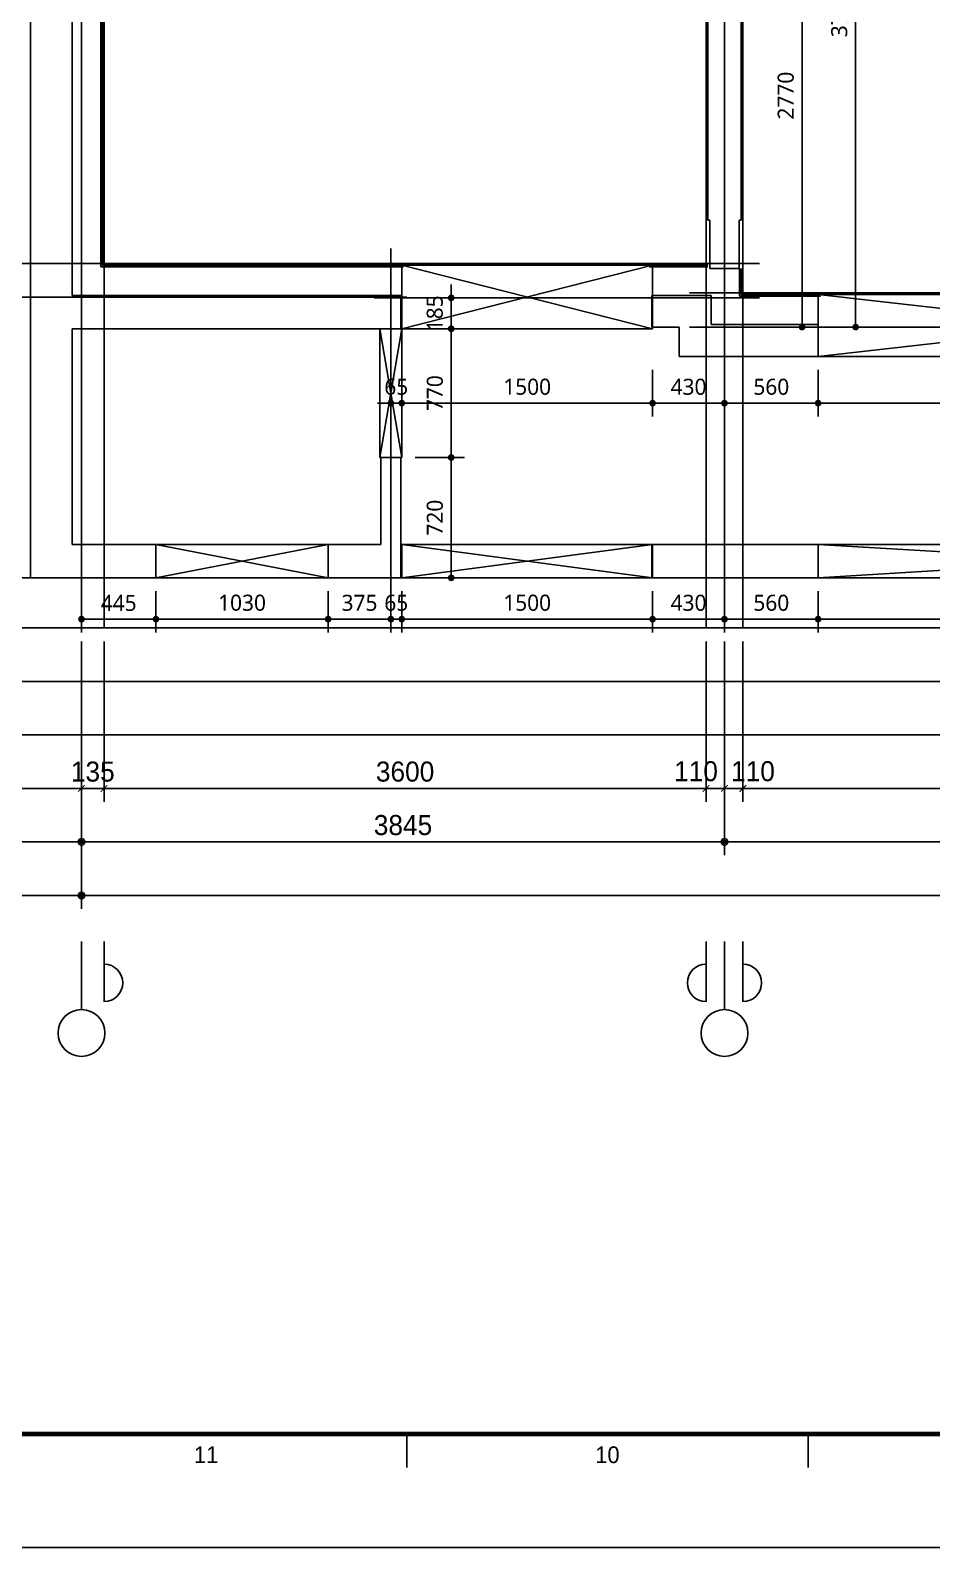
# Model space of a CAD drawing. Header units: millimetres. Extents: x 0 to 92204, y -190080 to 23760.
# Drawn here: x 7389 to 12779, y 0 to 9078 of the extents above; entities that cross this region are included whole.
import ezdxf
from ezdxf.enums import TextEntityAlignment as Align

# ---------------------------------------------------------------- set-up
doc = ezdxf.new("R2010")
doc.units = ezdxf.units.MM
doc.header["$LTSCALE"] = 100
doc.linetypes.add('AUDIT_D_220706163347-0', pattern=[0])
doc.linetypes.add('CEN', pattern=[62, 60, -1, 0, -1])
doc.layers.get('defpoints').update_dxf_attribs({"color": 139})
for name, color, linetype in [('A-치수', 7, 'AUDIT_D_220706163347-0'), ('AA-BORD-FORM', 7, 'Continuous'), ('AA-BORD-TEXT', 3, 'Continuous'), ('AA-XXXX-DIMS', 7, 'Continuous'), ('CEN_CON', 1, 'CEN'), ('CEN_WALL', 12, 'CEN'), ('CONC', 2, 'Continuous'), ('DIM', 7, 'AUDIT_D_220706163347-0'), ('ELE3_CON', 7, 'Continuous'), ('MC', 135, 'Continuous'), ('WAL', 3, 'Continuous'), ('WAL_DRY', 7, 'Continuous'), ('창호-open', 4, 'Continuous')]:
    doc.layers.add(name, color=color, linetype=linetype)
doc.styles.add('HAUD01', font='Dotum.ttf')
doc.styles.add('맑은 고딕', font='malgun.ttf')
doc.styles.add('맑은고딕', font='malgun.ttf', dxfattribs={"width": 0.9})
doc.dimstyles.new('DIM_40', dxfattribs={"dimscale": 40, "dimtxt": 3, "dimasz": 1, "dimexe": 2, "dimexo": 2, "dimgap": 1, "dimtad": 1, "dimdec": 0, "dimzin": 0, "dimdsep": 46, "dimtxsty": '맑은고딕', "dimblk1": 'DIMDOT', "dimblk2": 'DIMDOT', "dimsah": 1, "dimcen": 0.09, "dimdle": 2, "dimclrd": 7, "dimclre": 7, "dimclrt": 3, "dimadec": 0, "dimazin": 0, "dimtfac": 1, "dimtdec": 0, "dimtix": 1, "dimtmove": 2, "dimatfit": 3, "dimldrblk": 'DIMDOT', "dimfxl": 2, "dimtolj": 1, "dimtzin": 0, "dimarcsym": 0})
doc.dimstyles.new('MCDIM_40', dxfattribs={"dimscale": 40, "dimtxt": 3, "dimasz": 1, "dimexe": 2, "dimexo": 2, "dimgap": 1, "dimtad": 1, "dimdec": 0, "dimzin": 0, "dimdsep": 46, "dimtxsty": '맑은고딕', "dimblk1": 'ARCHTICK', "dimblk2": 'ARCHTICK', "dimsah": 1, "dimcen": 0.09, "dimdle": 2, "dimclrd": 7, "dimclre": 7, "dimclrt": 3, "dimadec": 0, "dimazin": 0, "dimtfac": 1, "dimtdec": 0, "dimtix": 1, "dimtmove": 2, "dimatfit": 3, "dimldrblk": 'ARCHTICK', "dimfxl": 1, "dimtolj": 1, "dimtzin": 0, "dimarcsym": 0})
doc.dimstyles.new('NDIM40-in', dxfattribs={"dimscale": 40, "dimtxt": 2.4, "dimasz": 1, "dimexe": 2, "dimexo": 2, "dimgap": 1.2, "dimtad": 1, "dimdec": 0, "dimrnd": 0.25, "dimzin": 0, "dimdsep": 46, "dimtxsty": '맑은 고딕', "dimblk": 'DOT', "dimcen": 5, "dimclrd": 256, "dimclre": 256, "dimclrt": 3, "dimadec": 0, "dimazin": 0, "dimtfac": 1, "dimtdec": 0, "dimtix": 1, "dimtmove": 2, "dimatfit": 1, "dimldrblk": 'DIMDOT', "dimfxl": 0, "dimtolj": 1, "dimtzin": 0, "dimarcsym": 0})

# ---------------------------------------------------------------- blocks, each defined once
blk = doc.blocks.new('U-76A(기본)', base_point=(206307.1, 38575.4))
at = {"layer": 'CEN_CON'}
for p, q in [((216492.1, 38275.4), (216492.1, 48910.4)), ((220337.1, 38275.4), (220337.1, 48910.4)), ((218392.1, 40255.4), (220942.1, 40255.4)), ((206307.1, 38575.4), (220942.1, 38575.4))]:
    blk.add_line(p, q, dxfattribs=at)
at = {"layer": 'CEN_WALL'}
for p, q in [((218487.1, 40545.4), (218487.1, 38275.4)), ((216282.1, 40250.4), (218587.1, 40250.4)), ((206307.1, 40075.4), (216702.1, 40075.4))]:
    blk.add_line(p, q, dxfattribs=at)
at = {"layer": 'CONC'}
for p, q in [((220642.1, 38575.4), (220642.1, 48020.4)), ((220392.1, 40265.4), (220392.1, 47820.4)), ((216392.1, 40715.4), (216392.1, 42815.4)), ((216592.1, 40715.4), (216592.1, 42815.4)), ((216392.1, 40715.4), (216405.1, 40715.4)), ((216405.1, 40715.4), (216405.1, 40425.4)), ((216579.1, 40715.4), (216579.1, 40425.4)), ((216579.1, 40715.4), (216592.1, 40715.4)), ((216405.1, 40425.4), (216579.1, 40425.4)), ((218427.1, 40265.4), (220392.1, 40265.4)), ((218427.1, 40265.4), (218427.1, 40065.4)), ((218427.1, 40065.4), (220392.1, 40065.4)), ((220392.1, 38775.4), (220392.1, 40065.4)), ((218427.1, 39295.4), (218427.1, 38775.4)), ((218547.1, 39295.4), (218427.1, 39295.4)), ((218547.1, 39295.4), (218547.1, 38775.4)), ((215932.1, 38775.4), (216927.1, 38775.4)), ((215932.1, 38775.4), (215932.1, 38575.4)), ((216927.1, 38575.4), (216927.1, 38775.4)), ((218427.1, 38775.4), (218427.1, 38575.4)), ((218547.1, 38775.4), (218862.1, 38775.4)), ((218862.1, 38775.4), (218862.1, 38575.4)), ((219892.1, 38775.4), (220392.1, 38775.4)), ((219892.1, 38775.4), (219892.1, 38575.4)), ((215932.1, 38575.4), (216927.1, 38575.4)), ((218427.1, 38575.4), (218862.1, 38575.4)), ((219892.1, 38575.4), (220642.1, 38575.4))]:
    blk.add_line(p, q, dxfattribs=at)
at = {"layer": 'ELE3_CON'}
for p, q in [((215932.1, 38775.4), (212632.1, 38775.4)), ((218427.1, 38775.4), (216927.1, 38775.4)), ((218862.1, 38775.4), (219892.1, 38775.4)), ((218862.1, 38575.4), (219892.1, 38575.4))]:
    blk.add_line(p, q, dxfattribs=at)
at = {"layer": 'MC'}
for p, q in [((216382.1, 38275.4), (216382.1, 48910.4)), ((220202.1, 38275.4), (220202.1, 48910.4)), ((216602.1, 38275.4), (216602.1, 44005.4)), ((216282.1, 40455.4), (220942.1, 40455.4)), ((206307.1, 40280.4), (216702.1, 40280.4))]:
    blk.add_line(p, q, dxfattribs=at)
at = {"layer": 'WAL'}
for p, q in [((216572.1, 40265.4), (216927.1, 40265.4)), ((216572.1, 40090.4), (216572.1, 40265.4)), ((216927.1, 40075.4), (216927.1, 40265.4)), ((215932.1, 40090.4), (216572.1, 40090.4)), ((215932.1, 40090.4), (215932.1, 39900.4)), ((216762.1, 40075.4), (216927.1, 40075.4)), ((216762.1, 39900.4), (216762.1, 40075.4)), ((215932.1, 39900.4), (216762.1, 39900.4))]:
    blk.add_line(p, q, dxfattribs=at)
at = {"layer": 'WAL_DRY'}
for p, q in [((220212.1, 40445.4), (220212.1, 46225.4)), ((220222.1, 40435.4), (220222.1, 46235.4)), ((216392.1, 40270.4), (216392.1, 40425.4)), ((216402.1, 40260.4), (216402.1, 40425.4)), ((216592.1, 40445.4), (216942.1, 40445.4)), ((216592.1, 40435.4), (216942.1, 40435.4)), ((218412.1, 40445.4), (220212.1, 40445.4)), ((218412.1, 40435.4), (220222.1, 40435.4)), ((215917.1, 40270.4), (216392.1, 40270.4)), ((215917.1, 40260.4), (216402.1, 40260.4))]:
    blk.add_line(p, q, dxfattribs=at)
blk = doc.blocks.new('DIMDOT')
at = {"layer": 'AA-XXXX-DIMS'}
for p, q in [((-1.5, 0), (1.5, 0)), ((0, -1.5), (0, 1.5))]:
    blk.add_line(p, q, dxfattribs=at)
for radius in [0.5, 0.25]:
    blk.add_circle((0, 0), radius, dxfattribs=at)
blk = doc.blocks.new('*D2886')
at = {"layer": 'defpoints', "color": 0, "transparency": 16777216}
for p in [(7695, -18257.9), (21725, -18257.9), (21725, -19857.9)]:
    blk.add_point(p, dxfattribs=at)
at = {"layer": 'DIM', "color": 7, "lineweight": -2, "transparency": 16777216}
for p, q in [((7695, -18337.9), (7695, -19937.9)), ((21725, -18337.9), (21725, -19937.9)), ((7735, -19857.9), (21685, -19857.9))]:
    blk.add_line(p, q, dxfattribs=at)
at = {"layer": 'DIM', "color": 7, "lineweight": -2, "transparency": 16777216, "xscale": 40, "yscale": 40, "zscale": 40, "rotation": 180}
blk.add_blockref('DIMDOT', (7695, -19857.9), dxfattribs=at)
at = {"layer": 'DIM', "color": 7, "lineweight": -2, "transparency": 16777216, "xscale": 40, "yscale": 40, "zscale": 40}
blk.add_blockref('DIMDOT', (21725, -19857.9), dxfattribs=at)
at = {"layer": 'DIM', "color": 3, "transparency": 16777216, "insert": (14710, -19757.8), "char_height": 120, "attachment_point": 5, "style": 'HAUD01'}
blk.add_mtext('\\A1;14030', dxfattribs=at)
blk = doc.blocks.new('*D2887')
at = {"layer": 'defpoints', "color": 0, "transparency": 16777216}
for p in [(7695, -18257.9), (11540, -18257.9), (11540, -19537.9)]:
    blk.add_point(p, dxfattribs=at)
at = {"layer": 'DIM', "color": 7, "lineweight": -2, "transparency": 16777216}
for p, q in [((7695, -18337.9), (7695, -19617.9)), ((11540, -18337.9), (11540, -19617.9)), ((7735, -19537.9), (11500, -19537.9))]:
    blk.add_line(p, q, dxfattribs=at)
at = {"layer": 'DIM', "color": 7, "lineweight": -2, "transparency": 16777216, "xscale": 40, "yscale": 40, "zscale": 40, "rotation": 180}
blk.add_blockref('DIMDOT', (7695, -19537.9), dxfattribs=at)
at = {"layer": 'DIM', "color": 7, "lineweight": -2, "transparency": 16777216, "xscale": 40, "yscale": 40, "zscale": 40}
blk.add_blockref('DIMDOT', (11540, -19537.9), dxfattribs=at)
at = {"layer": 'DIM', "color": 3, "transparency": 16777216, "insert": (9617.5, -19437.8), "char_height": 120, "attachment_point": 5, "style": 'HAUD01'}
blk.add_mtext('\\A1;3845', dxfattribs=at)
blk = doc.blocks.new('*D2888')
at = {"layer": 'defpoints', "color": 0, "transparency": 16777216}
for p in [(11540, -18257.9), (15960, -18257.9), (15960, -19537.9)]:
    blk.add_point(p, dxfattribs=at)
at = {"layer": 'DIM', "color": 7, "lineweight": -2, "transparency": 16777216}
for p, q in [((11540, -18337.9), (11540, -19617.9)), ((15960, -18337.9), (15960, -19617.9)), ((11580, -19537.9), (15920, -19537.9))]:
    blk.add_line(p, q, dxfattribs=at)
at = {"layer": 'DIM', "color": 7, "lineweight": -2, "transparency": 16777216, "xscale": 40, "yscale": 40, "zscale": 40, "rotation": 180}
blk.add_blockref('DIMDOT', (11540, -19537.9), dxfattribs=at)
at = {"layer": 'DIM', "color": 7, "lineweight": -2, "transparency": 16777216, "xscale": 40, "yscale": 40, "zscale": 40}
blk.add_blockref('DIMDOT', (15960, -19537.9), dxfattribs=at)
at = {"layer": 'DIM', "color": 3, "transparency": 16777216, "insert": (13750, -19437.8), "char_height": 120, "attachment_point": 5, "style": 'HAUD01'}
blk.add_mtext('\\A1;4420', dxfattribs=at)
blk = doc.blocks.new('_ArchTick')
at = {"color": 0, "linetype": 'ByBlock', "const_width": 0.15}
blk.add_lwpolyline([(-0.5, -0.5), (0.5, 0.5)], dxfattribs=at)
blk = doc.blocks.new('*D2891')
at = {"layer": 'defpoints', "color": 0, "transparency": 16777216}
for p in [(7695, -18257.9), (7830, -18257.9), (7830, -19217.9)]:
    blk.add_point(p, dxfattribs=at)
at = {"layer": 'DIM', "color": 7, "lineweight": -2, "transparency": 16777216}
for p, q in [((7695, -18337.9), (7695, -19297.9)), ((7830, -18337.9), (7830, -19297.9)), ((7695, -19217.9), (7655, -19217.9)), ((7695, -19217.9), (7830, -19217.9)), ((7830, -19217.9), (7870, -19217.9))]:
    blk.add_line(p, q, dxfattribs=at)
at = {"layer": 'DIM', "color": 7, "lineweight": -2, "transparency": 16777216, "xscale": 40, "yscale": 40, "zscale": 40}
blk.add_blockref('_ArchTick', (7695, -19217.9), dxfattribs=at)
at = {"layer": 'DIM', "color": 7, "lineweight": -2, "transparency": 16777216, "xscale": 40, "yscale": 40, "zscale": 40, "rotation": 180}
blk.add_blockref('_ArchTick', (7830, -19217.9), dxfattribs=at)
at = {"layer": 'DIM', "color": 3, "transparency": 16777216, "insert": (7762.5, -19117.8), "char_height": 120, "attachment_point": 5, "style": 'HAUD01'}
blk.add_mtext('\\A1;135', dxfattribs=at)
blk = doc.blocks.new('*D2892')
at = {"layer": 'defpoints', "color": 0, "transparency": 16777216}
for p in [(7830, -18257.9), (11430, -18257.9), (11430, -19217.9)]:
    blk.add_point(p, dxfattribs=at)
at = {"layer": 'DIM', "color": 7, "lineweight": -2, "transparency": 16777216}
for p, q in [((7830, -18337.9), (7830, -19297.9)), ((11430, -18337.9), (11430, -19297.9)), ((7750, -19217.9), (11510, -19217.9))]:
    blk.add_line(p, q, dxfattribs=at)
at = {"layer": 'DIM', "color": 7, "lineweight": -2, "transparency": 16777216, "xscale": 40, "yscale": 40, "zscale": 40, "rotation": 180}
blk.add_blockref('_ArchTick', (7830, -19217.9), dxfattribs=at)
at = {"layer": 'DIM', "color": 7, "lineweight": -2, "transparency": 16777216, "xscale": 40, "yscale": 40, "zscale": 40}
blk.add_blockref('_ArchTick', (11430, -19217.9), dxfattribs=at)
at = {"layer": 'DIM', "color": 3, "transparency": 16777216, "insert": (9630, -19117.8), "char_height": 120, "attachment_point": 5, "style": 'HAUD01'}
blk.add_mtext('\\A1;3600', dxfattribs=at)
blk = doc.blocks.new('*D2893')
at = {"layer": 'defpoints', "color": 0, "transparency": 16777216}
for p in [(11430, -18257.9), (11540, -18257.9), (11540, -19217.9)]:
    blk.add_point(p, dxfattribs=at)
at = {"layer": 'DIM', "color": 7, "lineweight": -2, "transparency": 16777216}
for p, q in [((11430, -18337.9), (11430, -19297.9)), ((11540, -18337.9), (11540, -19297.9)), ((11350, -19217.9), (11620, -19217.9))]:
    blk.add_line(p, q, dxfattribs=at)
at = {"layer": 'DIM', "color": 7, "lineweight": -2, "transparency": 16777216, "xscale": 40, "yscale": 40, "zscale": 40, "rotation": 180}
blk.add_blockref('_ArchTick', (11430, -19217.9), dxfattribs=at)
at = {"layer": 'DIM', "color": 7, "lineweight": -2, "transparency": 16777216, "xscale": 40, "yscale": 40, "zscale": 40}
blk.add_blockref('_ArchTick', (11540, -19217.9), dxfattribs=at)
at = {"layer": 'DIM', "color": 3, "transparency": 16777216, "insert": (11369.7, -19115.6), "char_height": 120, "attachment_point": 5, "style": 'HAUD01'}
blk.add_mtext('\\A1;110', dxfattribs=at)
blk = doc.blocks.new('*D2894')
at = {"layer": 'defpoints', "color": 0, "transparency": 16777216}
for p in [(11540, -18257.9), (11650, -18257.9), (11650, -19217.9)]:
    blk.add_point(p, dxfattribs=at)
at = {"layer": 'DIM', "color": 7, "lineweight": -2, "transparency": 16777216}
for p, q in [((11540, -18337.9), (11540, -19297.9)), ((11650, -18337.9), (11650, -19297.9)), ((11460, -19217.9), (11730, -19217.9))]:
    blk.add_line(p, q, dxfattribs=at)
at = {"layer": 'DIM', "color": 7, "lineweight": -2, "transparency": 16777216, "xscale": 40, "yscale": 40, "zscale": 40, "rotation": 180}
blk.add_blockref('_ArchTick', (11540, -19217.9), dxfattribs=at)
at = {"layer": 'DIM', "color": 7, "lineweight": -2, "transparency": 16777216, "xscale": 40, "yscale": 40, "zscale": 40}
blk.add_blockref('_ArchTick', (11650, -19217.9), dxfattribs=at)
at = {"layer": 'DIM', "color": 3, "transparency": 16777216, "insert": (11710.4, -19115.6), "char_height": 120, "attachment_point": 5, "style": 'HAUD01'}
blk.add_mtext('\\A1;110', dxfattribs=at)
blk = doc.blocks.new('*D2895')
at = {"layer": 'defpoints', "color": 0, "transparency": 16777216}
for p in [(11650, -18257.9), (15850, -18257.9), (15850, -19217.9)]:
    blk.add_point(p, dxfattribs=at)
at = {"layer": 'DIM', "color": 7, "lineweight": -2, "transparency": 16777216}
for p, q in [((11650, -18337.9), (11650, -19297.9)), ((15850, -18337.9), (15850, -19297.9)), ((11570, -19217.9), (15930, -19217.9))]:
    blk.add_line(p, q, dxfattribs=at)
at = {"layer": 'DIM', "color": 7, "lineweight": -2, "transparency": 16777216, "xscale": 40, "yscale": 40, "zscale": 40, "rotation": 180}
blk.add_blockref('_ArchTick', (11650, -19217.9), dxfattribs=at)
at = {"layer": 'DIM', "color": 7, "lineweight": -2, "transparency": 16777216, "xscale": 40, "yscale": 40, "zscale": 40}
blk.add_blockref('_ArchTick', (15850, -19217.9), dxfattribs=at)
at = {"layer": 'DIM', "color": 3, "transparency": 16777216, "insert": (13750, -19117.8), "char_height": 120, "attachment_point": 5, "style": 'HAUD01'}
blk.add_mtext('\\A1;4200', dxfattribs=at)
blk = doc.blocks.new('중심')
at = {"layer": 'DIM'}
blk.add_line((-350, 0), (0, 0), dxfattribs=at)
blk.add_circle((-470, 0), 120, dxfattribs=at)
blk = doc.blocks.new('XR-FORM 청주월명')
at = {"layer": 'AA-BORD-FORM', "color": 2}
for p, q in [((241, 17), (241, 12)), ((301, 17), (301, 12))]:
    blk.add_line(p, q, dxfattribs=at)
at = {"layer": 'AA-BORD-FORM', "color": 1}
blk.add_lwpolyline([(0, 0), (841, 0), (841, 594), (0, 594)], close=True, dxfattribs=at)
at = {"layer": 'AA-BORD-FORM', "color": 2, "const_width": 0.682}
blk.add_lwpolyline([(21, 17), (21, 577), (821, 577), (821, 17)], close=True, dxfattribs=at)
at = {"layer": 'AA-BORD-TEXT', "color": 7, "style": 'HAUD01'}
for s, p in [('11', (211, 13.9)), ('10', (271, 13.9))]:
    blk.add_text(s, height=2.5, dxfattribs=at).set_placement(p, align=Align.MIDDLE_CENTER)
blk = doc.blocks.new('_Dot')
at = {"color": 0, "linetype": 'ByBlock', "lineweight": -2}
blk.add_line((-0.5, 0), (-1, 0), dxfattribs=at)
at = {"color": 0, "linetype": 'ByBlock', "const_width": 0.5}
blk.add_lwpolyline([(-0.25, 0, 1), (0.25, 0, 1)], format="xyb", close=True, dxfattribs=at)
blk = doc.blocks.new('*D60')
at = {"layer": 'defpoints', "color": 0, "transparency": 16777216}
for p in [(11650, 10072.1), (12004.2, 10072.1), (11650, 7302.1)]:
    blk.add_point(p, dxfattribs=at)
at = {"layer": 'DIM', "lineweight": -2, "transparency": 16777216}
for p, q in [((11730, 10072.1), (12084.2, 10072.1)), ((12004.2, 7342.1), (12004.2, 10032.1)), ((11730, 7302.1), (12084.2, 7302.1))]:
    blk.add_line(p, q, dxfattribs=at)
at = {"layer": 'DIM', "lineweight": -2, "transparency": 16777216, "xscale": 40, "yscale": 40, "zscale": 40}
for p, rotation in [((12004.2, 10072.1), 90), ((12004.2, 7302.1), 270)]:
    blk.add_blockref('_Dot', p, dxfattribs=dict(at, rotation=rotation))
at = {"layer": 'DIM', "color": 3, "transparency": 16777216, "insert": (11906.6, 8687.1), "char_height": 96, "attachment_point": 5, "rotation": 90, "style": '맑은 고딕'}
blk.add_mtext('\\A1;2770', dxfattribs=at)
blk = doc.blocks.new('*D66')
at = {"layer": 'defpoints', "color": 0, "transparency": 16777216}
for p in [(11650, 11057.1), (12324.2, 11057.1), (11650, 7302.1)]:
    blk.add_point(p, dxfattribs=at)
at = {"layer": 'DIM', "lineweight": -2, "transparency": 16777216}
for p, q in [((11730, 11057.1), (12404.2, 11057.1)), ((12324.2, 7342.1), (12324.2, 11017.1)), ((11730, 7302.1), (12404.2, 7302.1))]:
    blk.add_line(p, q, dxfattribs=at)
at = {"layer": 'DIM', "lineweight": -2, "transparency": 16777216, "xscale": 40, "yscale": 40, "zscale": 40}
for p, rotation in [((12324.2, 11057.1), 90), ((12324.2, 7302.1), 270)]:
    blk.add_blockref('_Dot', p, dxfattribs=dict(at, rotation=rotation))
at = {"layer": 'DIM', "color": 3, "transparency": 16777216, "insert": (12226.6, 9179.6), "char_height": 96, "attachment_point": 5, "rotation": 90, "style": '맑은 고딕'}
blk.add_mtext('\\A1;3755', dxfattribs=at)
blk = doc.blocks.new('*D67')
at = {"layer": 'defpoints', "color": 0, "transparency": 16777216}
for p in [(7695, 5802.1), (8140, 5802.1), (8140, 5554.8)]:
    blk.add_point(p, dxfattribs=at)
at = {"layer": 'DIM', "lineweight": -2, "transparency": 16777216}
for p, q in [((7695, 5722.1), (7695, 5474.8)), ((8140, 5722.1), (8140, 5474.8)), ((7735, 5554.8), (8100, 5554.8))]:
    blk.add_line(p, q, dxfattribs=at)
at = {"layer": 'DIM', "lineweight": -2, "transparency": 16777216, "xscale": 40, "yscale": 40, "zscale": 40}
for p, rotation in [((7695, 5554.8), 179.9999999999417), ((8140, 5554.8), 359.9999999999417)]:
    blk.add_blockref('_Dot', p, dxfattribs=dict(at, rotation=rotation))
at = {"layer": 'DIM', "color": 3, "transparency": 16777216, "insert": (7917.5, 5651.6), "char_height": 96, "attachment_point": 5, "style": '맑은 고딕'}
blk.add_mtext('\\A1;445', dxfattribs=at)
blk = doc.blocks.new('*D68')
at = {"layer": 'defpoints', "color": 0, "transparency": 16777216}
for p in [(8140, 5802.1), (9170, 5802.1), (9170, 5554.8)]:
    blk.add_point(p, dxfattribs=at)
at = {"layer": 'DIM', "lineweight": -2, "transparency": 16777216}
for p, q in [((8140, 5722.1), (8140, 5474.8)), ((9170, 5722.1), (9170, 5474.8)), ((8180, 5554.8), (9130, 5554.8))]:
    blk.add_line(p, q, dxfattribs=at)
at = {"layer": 'DIM', "lineweight": -2, "transparency": 16777216, "xscale": 40, "yscale": 40, "zscale": 40}
for p, rotation in [((8140, 5554.8), 179.9999999999417), ((9170, 5554.8), 359.9999999999417)]:
    blk.add_blockref('_Dot', p, dxfattribs=dict(at, rotation=rotation))
at = {"layer": 'DIM', "color": 3, "transparency": 16777216, "insert": (8655, 5652.7), "char_height": 96, "attachment_point": 5, "style": '맑은 고딕'}
blk.add_mtext('\\A1;1030', dxfattribs=at)
blk = doc.blocks.new('*D69')
at = {"layer": 'defpoints', "color": 0, "transparency": 16777216}
for p in [(9170, 5802.1), (9545, 5802.1), (9545, 5554.8)]:
    blk.add_point(p, dxfattribs=at)
at = {"layer": 'DIM', "lineweight": -2, "transparency": 16777216}
for p, q in [((9170, 5722.1), (9170, 5474.8)), ((9545, 5722.1), (9545, 5474.8)), ((9210, 5554.8), (9505, 5554.8))]:
    blk.add_line(p, q, dxfattribs=at)
at = {"layer": 'DIM', "lineweight": -2, "transparency": 16777216, "xscale": 40, "yscale": 40, "zscale": 40}
for p, rotation in [((9170, 5554.8), 179.9999999999417), ((9545, 5554.8), 359.9999999999417)]:
    blk.add_blockref('_Dot', p, dxfattribs=dict(at, rotation=rotation))
at = {"layer": 'DIM', "color": 3, "transparency": 16777216, "insert": (9357.5, 5652.4), "char_height": 96, "attachment_point": 5, "style": '맑은 고딕'}
blk.add_mtext('\\A1;375', dxfattribs=at)
blk = doc.blocks.new('*D70')
at = {"layer": 'defpoints', "color": 0, "transparency": 16777216}
for p in [(9545, 5802.1), (9610, 5802.1), (9610, 5554.8)]:
    blk.add_point(p, dxfattribs=at)
at = {"layer": 'DIM', "lineweight": -2, "transparency": 16777216}
for p, q in [((9545, 5722.1), (9545, 5474.8)), ((9610, 5722.1), (9610, 5474.8)), ((9505, 5554.8), (9465, 5554.8)), ((9545, 5554.8), (9610, 5554.8)), ((9650, 5554.8), (9690, 5554.8))]:
    blk.add_line(p, q, dxfattribs=at)
at = {"layer": 'DIM', "lineweight": -2, "transparency": 16777216, "xscale": 40, "yscale": 40, "zscale": 40}
for p, rotation in [((9545, 5554.8), 359.9999999999417), ((9610, 5554.8), 179.9999999999417)]:
    blk.add_blockref('_Dot', p, dxfattribs=dict(at, rotation=rotation))
at = {"layer": 'DIM', "color": 3, "transparency": 16777216, "insert": (9577.5, 5652.4), "char_height": 96, "attachment_point": 5, "style": '맑은 고딕'}
blk.add_mtext('\\A1;65', dxfattribs=at)
blk = doc.blocks.new('*D71')
at = {"layer": 'defpoints', "color": 0, "transparency": 16777216}
for p in [(9610, 5802.1), (11110, 5802.1), (11110, 5554.8)]:
    blk.add_point(p, dxfattribs=at)
at = {"layer": 'DIM', "lineweight": -2, "transparency": 16777216}
for p, q in [((9610, 5722.1), (9610, 5474.8)), ((11110, 5722.1), (11110, 5474.8)), ((9650, 5554.8), (11070, 5554.8))]:
    blk.add_line(p, q, dxfattribs=at)
at = {"layer": 'DIM', "lineweight": -2, "transparency": 16777216, "xscale": 40, "yscale": 40, "zscale": 40}
for p, rotation in [((9610, 5554.8), 179.9999999999417), ((11110, 5554.8), 359.9999999999417)]:
    blk.add_blockref('_Dot', p, dxfattribs=dict(at, rotation=rotation))
at = {"layer": 'DIM', "color": 3, "transparency": 16777216, "insert": (10360, 5652.7), "char_height": 96, "attachment_point": 5, "style": '맑은 고딕'}
blk.add_mtext('\\A1;1500', dxfattribs=at)
blk = doc.blocks.new('*D72')
at = {"layer": 'defpoints', "color": 0, "transparency": 16777216}
for p in [(11110, 5802.1), (11540, 5802.1), (11540, 5554.8)]:
    blk.add_point(p, dxfattribs=at)
at = {"layer": 'DIM', "lineweight": -2, "transparency": 16777216}
for p, q in [((11110, 5722.1), (11110, 5474.8)), ((11540, 5722.1), (11540, 5474.8)), ((11150, 5554.8), (11500, 5554.8))]:
    blk.add_line(p, q, dxfattribs=at)
at = {"layer": 'DIM', "lineweight": -2, "transparency": 16777216, "xscale": 40, "yscale": 40, "zscale": 40}
for p, rotation in [((11110, 5554.8), 179.9999999999417), ((11540, 5554.8), 359.9999999999417)]:
    blk.add_blockref('_Dot', p, dxfattribs=dict(at, rotation=rotation))
at = {"layer": 'DIM', "color": 3, "transparency": 16777216, "insert": (11325, 5652.4), "char_height": 96, "attachment_point": 5, "style": '맑은 고딕'}
blk.add_mtext('\\A1;430', dxfattribs=at)
blk = doc.blocks.new('*D73')
at = {"layer": 'defpoints', "color": 0, "transparency": 16777216}
for p in [(11540, 5802.1), (12100, 5802.1), (12100, 5554.8)]:
    blk.add_point(p, dxfattribs=at)
at = {"layer": 'DIM', "lineweight": -2, "transparency": 16777216}
for p, q in [((11540, 5722.1), (11540, 5474.8)), ((12100, 5722.1), (12100, 5474.8)), ((11580, 5554.8), (12060, 5554.8))]:
    blk.add_line(p, q, dxfattribs=at)
at = {"layer": 'DIM', "lineweight": -2, "transparency": 16777216, "xscale": 40, "yscale": 40, "zscale": 40}
for p, rotation in [((11540, 5554.8), 179.9999999999417), ((12100, 5554.8), 359.9999999999417)]:
    blk.add_blockref('_Dot', p, dxfattribs=dict(at, rotation=rotation))
at = {"layer": 'DIM', "color": 3, "transparency": 16777216, "insert": (11820, 5652.4), "char_height": 96, "attachment_point": 5, "style": '맑은 고딕'}
blk.add_mtext('\\A1;560', dxfattribs=at)
blk = doc.blocks.new('*D74')
at = {"layer": 'defpoints', "color": 0, "transparency": 16777216}
for p in [(12100, 5802.1), (15400, 5802.1), (15400, 5554.8)]:
    blk.add_point(p, dxfattribs=at)
at = {"layer": 'DIM', "lineweight": -2, "transparency": 16777216}
for p, q in [((12100, 5722.1), (12100, 5474.8)), ((15400, 5722.1), (15400, 5474.8)), ((12140, 5554.8), (15360, 5554.8))]:
    blk.add_line(p, q, dxfattribs=at)
at = {"layer": 'DIM', "lineweight": -2, "transparency": 16777216, "xscale": 40, "yscale": 40, "zscale": 40}
for p, rotation in [((12100, 5554.8), 179.9999999999417), ((15400, 5554.8), 359.9999999999417)]:
    blk.add_blockref('_Dot', p, dxfattribs=dict(at, rotation=rotation))
at = {"layer": 'DIM', "color": 3, "transparency": 16777216, "insert": (13750, 5652.4), "char_height": 96, "attachment_point": 5, "style": '맑은 고딕'}
blk.add_mtext('\\A1;3300', dxfattribs=at)
blk = doc.blocks.new('*D88')
at = {"layer": 'defpoints', "color": 0, "transparency": 16777216}
for p in [(12100, 7127.1), (15400, 7127.1), (12100, 6847.1)]:
    blk.add_point(p, dxfattribs=at)
at = {"layer": 'DIM', "lineweight": -2, "transparency": 16777216}
for p, q in [((12100, 7047.1), (12100, 6767.1)), ((15400, 7047.1), (15400, 6767.1)), ((15360, 6847.1), (12140, 6847.1))]:
    blk.add_line(p, q, dxfattribs=at)
at = {"layer": 'DIM', "lineweight": -2, "transparency": 16777216, "xscale": 40, "yscale": 40, "zscale": 40}
for p, rotation in [((12100, 6847.1), 180.0000022961101), ((15400, 6847.1), 2.296110181987387e-06)]:
    blk.add_blockref('_Dot', p, dxfattribs=dict(at, rotation=rotation))
at = {"layer": 'DIM', "color": 3, "transparency": 16777216, "insert": (13750, 6944.7), "char_height": 96, "attachment_point": 5, "rotation": 0, "style": '맑은 고딕'}
blk.add_mtext('\\A1;3300', dxfattribs=at)
blk = doc.blocks.new('*D89')
at = {"layer": 'defpoints', "color": 0, "transparency": 16777216}
for p in [(11540, 7127.1), (12100, 7127.1), (11540, 6847.1)]:
    blk.add_point(p, dxfattribs=at)
at = {"layer": 'DIM', "lineweight": -2, "transparency": 16777216}
for p, q in [((11540, 7047.1), (11540, 6767.1)), ((12100, 7047.1), (12100, 6767.1)), ((12060, 6847.1), (11580, 6847.1))]:
    blk.add_line(p, q, dxfattribs=at)
at = {"layer": 'DIM', "lineweight": -2, "transparency": 16777216, "xscale": 40, "yscale": 40, "zscale": 40}
for p, rotation in [((11540, 6847.1), 180.0000022961101), ((12100, 6847.1), 2.296110181987387e-06)]:
    blk.add_blockref('_Dot', p, dxfattribs=dict(at, rotation=rotation))
at = {"layer": 'DIM', "color": 3, "transparency": 16777216, "insert": (11820, 6944.7), "char_height": 96, "attachment_point": 5, "rotation": 0, "style": '맑은 고딕'}
blk.add_mtext('\\A1;560', dxfattribs=at)
blk = doc.blocks.new('*D90')
at = {"layer": 'defpoints', "color": 0, "transparency": 16777216}
for p in [(11110, 7127.1), (11540, 7127.1), (11110, 6847.1)]:
    blk.add_point(p, dxfattribs=at)
at = {"layer": 'DIM', "lineweight": -2, "transparency": 16777216}
for p, q in [((11110, 7047.1), (11110, 6767.1)), ((11540, 7047.1), (11540, 6767.1)), ((11500, 6847.1), (11150, 6847.1))]:
    blk.add_line(p, q, dxfattribs=at)
at = {"layer": 'DIM', "lineweight": -2, "transparency": 16777216, "xscale": 40, "yscale": 40, "zscale": 40}
for p, rotation in [((11110, 6847.1), 180.0000022961101), ((11540, 6847.1), 2.296110181987387e-06)]:
    blk.add_blockref('_Dot', p, dxfattribs=dict(at, rotation=rotation))
at = {"layer": 'DIM', "color": 3, "transparency": 16777216, "insert": (11325, 6944.7), "char_height": 96, "attachment_point": 5, "rotation": 0, "style": '맑은 고딕'}
blk.add_mtext('\\A1;430', dxfattribs=at)
blk = doc.blocks.new('*D91')
at = {"layer": 'defpoints', "color": 0, "transparency": 16777216}
for p in [(9610, 7127.1), (11110, 7127.1), (9610, 6847.1)]:
    blk.add_point(p, dxfattribs=at)
at = {"layer": 'DIM', "lineweight": -2, "transparency": 16777216}
for p, q in [((9610, 7047.1), (9610, 6767.1)), ((11110, 7047.1), (11110, 6767.1)), ((11070, 6847.1), (9650, 6847.1))]:
    blk.add_line(p, q, dxfattribs=at)
at = {"layer": 'DIM', "lineweight": -2, "transparency": 16777216, "xscale": 40, "yscale": 40, "zscale": 40}
for p, rotation in [((9610, 6847.1), 180.0000022961101), ((11110, 6847.1), 2.296110181987387e-06)]:
    blk.add_blockref('_Dot', p, dxfattribs=dict(at, rotation=rotation))
at = {"layer": 'DIM', "color": 3, "transparency": 16777216, "insert": (10360, 6944.9), "char_height": 96, "attachment_point": 5, "rotation": 0, "style": '맑은 고딕'}
blk.add_mtext('\\A1;1500', dxfattribs=at)
blk = doc.blocks.new('*D92')
at = {"layer": 'defpoints', "color": 0, "transparency": 16777216}
for p in [(9545, 7127.1), (9610, 7127.1), (9545, 6847.1)]:
    blk.add_point(p, dxfattribs=at)
at = {"layer": 'DIM', "lineweight": -2, "transparency": 16777216}
for p, q in [((9545, 7047.1), (9545, 6767.1)), ((9610, 7047.1), (9610, 6767.1)), ((9505, 6847.1), (9465, 6847.1)), ((9610, 6847.1), (9545, 6847.1)), ((9650, 6847.1), (9690, 6847.1))]:
    blk.add_line(p, q, dxfattribs=at)
at = {"layer": 'DIM', "lineweight": -2, "transparency": 16777216, "xscale": 40, "yscale": 40, "zscale": 40}
for p, rotation in [((9545, 6847.1), 2.296110157641009e-06), ((9610, 6847.1), 180.0000022961101)]:
    blk.add_blockref('_Dot', p, dxfattribs=dict(at, rotation=rotation))
at = {"layer": 'DIM', "color": 3, "transparency": 16777216, "insert": (9577.5, 6944.7), "char_height": 96, "attachment_point": 5, "rotation": 0, "style": '맑은 고딕'}
blk.add_mtext('\\A1;65', dxfattribs=at)
blk = doc.blocks.new('*D94')
at = {"layer": 'defpoints', "color": 0, "transparency": 16777216}
for p in [(9610, 6522.1), (9905.8, 6522.1), (9610, 5802.1)]:
    blk.add_point(p, dxfattribs=at)
at = {"layer": 'DIM', "lineweight": -2, "transparency": 16777216}
for p, q in [((9690, 6522.1), (9985.8, 6522.1)), ((9905.8, 5842.1), (9905.8, 6482.1)), ((9690, 5802.1), (9985.8, 5802.1))]:
    blk.add_line(p, q, dxfattribs=at)
at = {"layer": 'DIM', "lineweight": -2, "transparency": 16777216, "xscale": 40, "yscale": 40, "zscale": 40}
for p, rotation in [((9905.8, 6522.1), 90), ((9905.8, 5802.1), 270)]:
    blk.add_blockref('_Dot', p, dxfattribs=dict(at, rotation=rotation))
at = {"layer": 'DIM', "color": 3, "transparency": 16777216, "insert": (9808.2, 6162.1), "char_height": 96, "attachment_point": 5, "rotation": 90, "style": '맑은 고딕'}
blk.add_mtext('\\A1;720', dxfattribs=at)
blk = doc.blocks.new('*D95')
at = {"layer": 'defpoints', "color": 0, "transparency": 16777216}
for p in [(9610, 7292.1), (9905.8, 7292.1), (9610, 6522.1)]:
    blk.add_point(p, dxfattribs=at)
at = {"layer": 'DIM', "lineweight": -2, "transparency": 16777216}
for p, q in [((9690, 7292.1), (9985.8, 7292.1)), ((9905.8, 6562.1), (9905.8, 7252.1)), ((9690, 6522.1), (9985.8, 6522.1))]:
    blk.add_line(p, q, dxfattribs=at)
at = {"layer": 'DIM', "lineweight": -2, "transparency": 16777216, "xscale": 40, "yscale": 40, "zscale": 40}
for p, rotation in [((9905.8, 7292.1), 90), ((9905.8, 6522.1), 270)]:
    blk.add_blockref('_Dot', p, dxfattribs=dict(at, rotation=rotation))
at = {"layer": 'DIM', "color": 3, "transparency": 16777216, "insert": (9808.2, 6907.1), "char_height": 96, "attachment_point": 5, "rotation": 90, "style": '맑은 고딕'}
blk.add_mtext('\\A1;770', dxfattribs=at)
blk = doc.blocks.new('*D96')
at = {"layer": 'defpoints', "color": 0, "transparency": 16777216}
for p in [(9610, 7477.1), (9905.8, 7477.1), (9610, 7292.1)]:
    blk.add_point(p, dxfattribs=at)
at = {"layer": 'DIM', "lineweight": -2, "transparency": 16777216}
for p, q in [((9905.8, 7517.1), (9905.8, 7557.1)), ((9690, 7477.1), (9985.8, 7477.1)), ((9905.8, 7292.1), (9905.8, 7477.1)), ((9690, 7292.1), (9985.8, 7292.1)), ((9905.8, 7252.1), (9905.8, 7212.1))]:
    blk.add_line(p, q, dxfattribs=at)
at = {"layer": 'DIM', "lineweight": -2, "transparency": 16777216, "xscale": 40, "yscale": 40, "zscale": 40}
for p, rotation in [((9905.8, 7477.1), 270), ((9905.8, 7292.1), 90)]:
    blk.add_blockref('_Dot', p, dxfattribs=dict(at, rotation=rotation))
at = {"layer": 'DIM', "color": 3, "transparency": 16777216, "insert": (9807.9, 7384.6), "char_height": 96, "attachment_point": 5, "rotation": 90, "style": '맑은 고딕'}
blk.add_mtext('\\A1;185', dxfattribs=at)
blk = doc.blocks.new('DIM-1108')
at = {"layer": 'DIM'}
for points in [[(7830, -20269, -1), (7830, -20493), (7830, -20133)], [(11430, -20269, 1), (11430, -20493), (11430, -20133)], [(11650, -20269, -1), (11650, -20493), (11650, -20133)]]:
    blk.add_lwpolyline(points, format="xyb", dxfattribs=at)
at = {"layer": 'A-치수', "xscale": 1.166666666666675, "yscale": 1.166666666666675, "zscale": 1.166666666666675, "rotation": 90}
for p in [(7695, -20133), (11540, -20133)]:
    blk.add_blockref('중심', p, dxfattribs=at)
at = {"layer": 'DIM'}
for base, p1, p2, dimstyle, override, picture, middle in [((7830, -19217.9), (7695, -18257.9), (7830, -18257.9), 'MCDIM_40', {"dimtxsty": 'HAUD01'}, '*D2891', (7762.5, -19117.8)), ((21725, -19857.9), (7695, -18257.9), (21725, -18257.9), 'DIM_40', {"dimscale": 40, "dimtxsty": 'HAUD01'}, '*D2886', (14710, -19757.8)), ((11540, -19537.9), (7695, -18257.9), (11540, -18257.9), 'DIM_40', {"dimscale": 40, "dimtxsty": 'HAUD01'}, '*D2887', (9617.5, -19437.8)), ((11430, -19217.9), (7830, -18257.9), (11430, -18257.9), 'MCDIM_40', {"dimtxsty": 'HAUD01'}, '*D2892', (9630, -19117.8)), ((15960, -19537.9), (11540, -18257.9), (15960, -18257.9), 'DIM_40', {"dimscale": 40, "dimtxsty": 'HAUD01'}, '*D2888', (13750, -19437.8)), ((15850, -19217.9), (11650, -18257.9), (15850, -18257.9), 'MCDIM_40', {"dimtxsty": 'HAUD01'}, '*D2895', (13750, -19117.8))]:
    dim = blk.add_linear_dim(base=base, p1=p1, p2=p2, angle=180, dimstyle=dimstyle, override=override, dxfattribs=at)
    dim.commit()
    dim.dimension.update_dxf_attribs({"geometry": picture, "text_midpoint": middle})
for base, p1, p2, picture, middle in [((11540, -19217.9), (11430, -18257.9), (11540, -18257.9), '*D2893', (11369.7, -19115.6)), ((11650, -19217.9), (11540, -18257.9), (11650, -18257.9), '*D2894', (11710.4, -19115.6))]:
    dim = blk.add_linear_dim(base=base, p1=p1, p2=p2, angle=180, dimstyle='MCDIM_40', override={"dimtxsty": 'HAUD01'}, dxfattribs=at)
    dim.commit()
    dim.dimension.update_dxf_attribs({"geometry": picture, "text_midpoint": middle, "dimtype": 128})

msp = doc.modelspace()

# ---------------------------------------------------------------- linework, layer by layer
at = {"layer": 'defpoints'}
for points in [[(24657.2, 20477.1), (5490, 20477.1), (5490, 3902.1), (24657.2, 3902.1)], [(24337.2, 20157.1), (5810, 20157.1), (5810, 4222.1), (24337.2, 4222.1)], [(24017.2, 19837.1), (6130, 19837.1), (6130, 4542.1), (24017.2, 4542.1)], [(23697.2, 19517.1), (6450, 19517.1), (6450, 4862.1), (23697.2, 4862.1)], [(23377.2, 19197.1), (6770, 19197.1), (6770, 5182.1), (23377.2, 5182.1)], [(23057.2, 18877.1), (7090, 18877.1), (7090, 5502.1), (23057.2, 5502.1)]]:
    msp.add_lwpolyline(points, close=True, dxfattribs=at)
at = {"layer": '창호-open'}
for p, q in [((9610, 7292.1), (11110, 7672.1)), ((9610, 7672.1), (11110, 7292.1)), ((12100, 7127.1), (15400, 7497.1)), ((12100, 7497.1), (15400, 7127.1)), ((9480, 6522.1), (9610, 7292.1)), ((9480, 7292.1), (9610, 6522.1)), ((8140, 5802.1), (9170, 6002.1)), ((8140, 6002.1), (9170, 5802.1)), ((9610, 5802.1), (11110, 6002.1)), ((9610, 6002.1), (11110, 5802.1)), ((12100, 5802.1), (15400, 6002.1)), ((12100, 6002.1), (15400, 5802.1))]:
    msp.add_line(p, q, dxfattribs=at)
for points in [[(9610, 7292.1), (11110, 7292.1), (11110, 7672.1), (9610, 7672.1)], [(12100, 7127.1), (15400, 7127.1), (15400, 7497.1), (12100, 7497.1)], [(9610, 6522.1), (9480, 6522.1), (9480, 7292.1), (9610, 7292.1)], [(8140, 6002.1), (9170, 6002.1), (9170, 5802.1), (8140, 5802.1)], [(9610, 6002.1), (11110, 6002.1), (11110, 5802.1), (9610, 5802.1)], [(12100, 6002.1), (15400, 6002.1), (15400, 5802.1), (12100, 5802.1)]]:
    msp.add_lwpolyline(points, close=True, dxfattribs=at)

# ---------------------------------------------------------------- block references
at = {"xscale": 40, "yscale": 40, "zscale": 40}
msp.add_blockref('XR-FORM 청주월명', (0, 0), dxfattribs=at)
msp.add_blockref('DIM-1108', (0, 23760))
at = {"xscale": -1}
msp.add_blockref('U-76A(기본)', (21725, 5802.1), dxfattribs=at)

# ---------------------------------------------------------------- dimensions: what is measured, and where the dimension line sits
at = {"layer": 'DIM'}
for base, p1, p2, angle, picture, middle in [((12324.2, 11057.1), (11650, 7302.1), (11650, 11057.1), 270, '*D66', (12226.6, 9179.6)), ((12004.2, 10072.1), (11650, 7302.1), (11650, 10072.1), 270, '*D60', (11906.6, 8687.1)), ((9905.8, 7477.1), (9610, 7292.1), (9610, 7477.1), 270, '*D96', (9807.9, 7384.6)), ((9905.8, 7292.1), (9610, 6522.1), (9610, 7292.1), 270, '*D95', (9808.2, 6907.1)), ((9545, 6847.1), (9610, 7127.1), (9545, 7127.1), 180, '*D92', (9577.5, 6944.7)), ((9610, 6847.1), (11110, 7127.1), (9610, 7127.1), 180, '*D91', (10360, 6944.9)), ((11110, 6847.1), (11540, 7127.1), (11110, 7127.1), 180, '*D90', (11325, 6944.7)), ((11540, 6847.1), (12100, 7127.1), (11540, 7127.1), 180, '*D89', (11820, 6944.7)), ((12100, 6847.1), (15400, 7127.1), (12100, 7127.1), 180, '*D88', (13750, 6944.7)), ((9905.8, 6522.1), (9610, 5802.1), (9610, 6522.1), 270, '*D94', (9808.2, 6162.1)), ((8140, 5554.8), (7695, 5802.1), (8140, 5802.1), 180, '*D67', (7917.5, 5651.6)), ((9170, 5554.8), (8140, 5802.1), (9170, 5802.1), 180, '*D68', (8655, 5652.7)), ((9545, 5554.8), (9170, 5802.1), (9545, 5802.1), 180, '*D69', (9357.5, 5652.4)), ((9610, 5554.8), (9545, 5802.1), (9610, 5802.1), 180, '*D70', (9577.5, 5652.4)), ((11110, 5554.8), (9610, 5802.1), (11110, 5802.1), 180, '*D71', (10360, 5652.7)), ((11540, 5554.8), (11110, 5802.1), (11540, 5802.1), 180, '*D72', (11325, 5652.4)), ((12100, 5554.8), (11540, 5802.1), (12100, 5802.1), 180, '*D73', (11820, 5652.4)), ((15400, 5554.8), (12100, 5802.1), (15400, 5802.1), 180, '*D74', (13750, 5652.4))]:
    dim = msp.add_linear_dim(base=base, p1=p1, p2=p2, angle=angle, dimstyle='NDIM40-in', override={"dimscale": 40}, dxfattribs=at)
    dim.commit()
    dim.dimension.update_dxf_attribs({"geometry": picture, "text_midpoint": middle})

doc.saveas('drawing.dxf')
